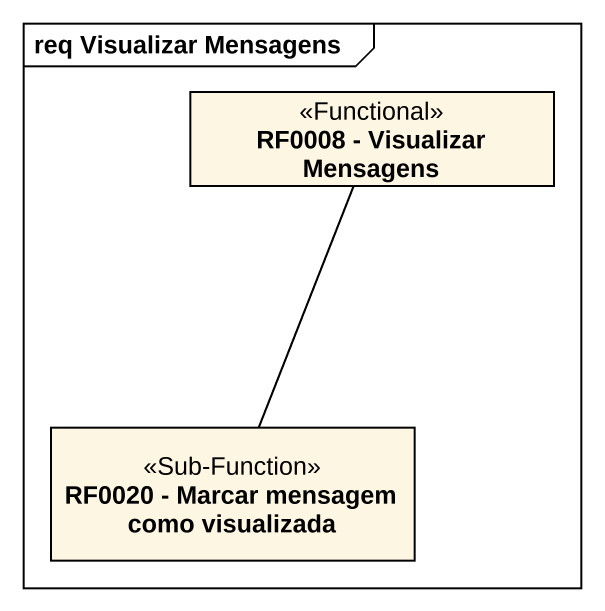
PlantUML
@startuml
mainframe req Visualizar Mensagens
hide circle
hide empty members
class "RF0008 - Visualizar Mensagens" as RF0008_Visualizar_Mensagens <<Functional>>
class "RF0020 - Marcar mensagem como visualizada" as RF0020_Marcar_mensagem_como <<Sub-Function>>
RF0020_Marcar_mensagem_como -up- RF0008_Visualizar_Mensagens
@enduml
